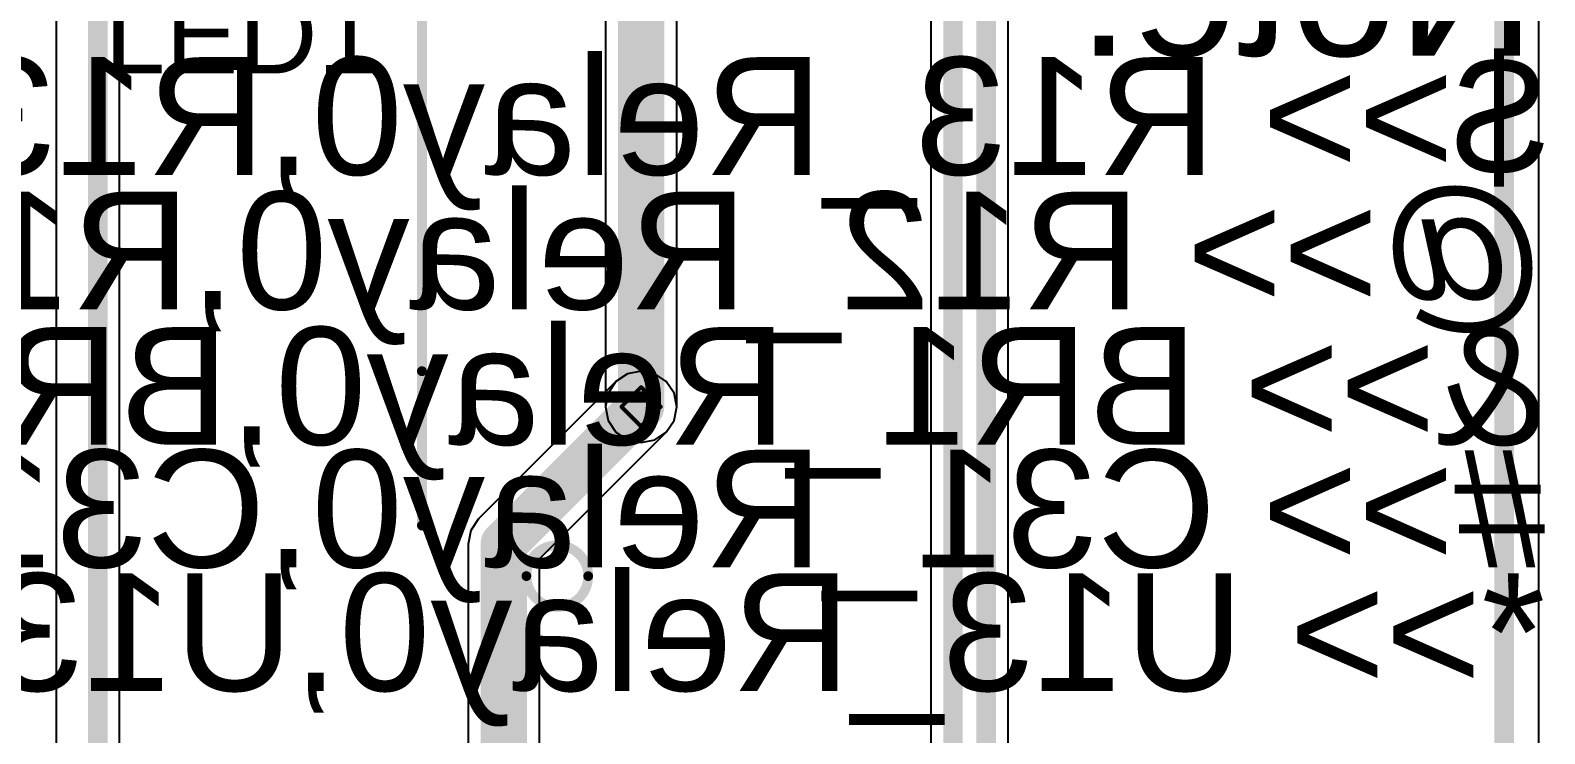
# Model space of a CAD drawing. Header units: millimetres. Extents: x -16 to 330, y -45 to 150.
# Drawn here: x -3.57 to 16.04, y 3.87 to 12.98 of the extents above; entities that cross this region are included whole.
import ezdxf

# ---------------------------------------------------------------- set-up
doc = ezdxf.new("R2010")
doc.units = ezdxf.units.MM
for name, color, linetype in [('BottomLayer', 5, 'Continuous'), ('BottomOverlay', 54, 'Continuous'), ('BottomSolder', 6, 'Continuous'), ('DrillDrawing', 1, 'Continuous'), ('Mechanical1', 6, 'Continuous'), ('Mechanical13', 56, 'Continuous'), ('MidLayer1', 16, 'Continuous'), ('MidLayer2', 76, 'Continuous'), ('TopLayer', 1, 'Continuous'), ('TopOverlay', 2, 'Continuous'), ('TopSolder', 216, 'Continuous'), ('ViaHoleLayer', 16, 'Continuous')]:
    doc.layers.add(name, color=color, linetype=linetype)
doc.styles.add('Arial', font='arial.ttf', dxfattribs={"height": 0.2})

msp = doc.modelspace()

# ---------------------------------------------------------------- hatches: boundary and pattern name
at = {"layer": 'BottomLayer'}
h = msp.add_hatch(color=5, dxfattribs=at)
edge = h.paths.add_edge_path()
edge.add_arc((4.343, 8.103), 0.3, 0, 360)
at = {"layer": 'BottomSolder'}
h = msp.add_hatch(color=6, dxfattribs=at)
edge = h.paths.add_edge_path()
edge.add_arc((4.343, 8.103), 0.15, 0, 360)
at = {"layer": 'MidLayer1'}
h = msp.add_hatch(color=16, dxfattribs=at)
edge = h.paths.add_edge_path()
edge.add_arc((4.343, 8.103), 0.3, 0, 360)
at = {"layer": 'MidLayer2'}
h = msp.add_hatch(color=76, dxfattribs=at)
edge = h.paths.add_edge_path()
edge.add_arc((4.343, 8.103), 0.3, 0, 360)
at = {"layer": 'TopLayer'}
h = msp.add_hatch(color=1, dxfattribs=at)
edge = h.paths.add_edge_path()
edge.add_arc((4.343, 8.103), 0.3, 0, 360)
at = {"layer": 'TopSolder'}
h = msp.add_hatch(color=216, dxfattribs=at)
edge = h.paths.add_edge_path()
edge.add_arc((4.343, 8.103), 0.15, 0, 360)
at = {"layer": 'ViaHoleLayer'}
h = msp.add_hatch(color=16, dxfattribs=at)
edge = h.paths.add_edge_path()
edge.add_arc((4.343, 8.103), 0.15, 0, 360)

# ---------------------------------------------------------------- linework, layer by layer
at = {"layer": 'BottomLayer'}
for p, q in [((15.964, 17.912), (15.964, -2.205)), ((-2.408, -7.35), (-2.408, 17.448)), ((4.167, 8.529), (4.017, 8.429)), ((4.343, 8.564), (4.167, 8.529)), ((4.52, 8.529), (4.343, 8.564)), ((4.67, 8.429), (4.52, 8.529)), ((3.917, 8.279), (3.882, 8.103)), ((4.017, 8.429), (3.917, 8.279)), ((4.77, 8.279), (4.67, 8.429)), ((4.805, 8.103), (4.77, 8.279)), ((3.882, 8.103), (3.917, 7.926)), ((4.77, 7.926), (4.805, 8.103)), ((3.917, 7.926), (4.017, 7.776)), ((4.67, 7.776), (4.77, 7.926)), ((4.017, 7.776), (4.167, 7.676)), ((4.167, 7.676), (4.343, 7.641)), ((4.343, 7.641), (4.52, 7.676)), ((4.52, 7.676), (4.67, 7.776))]:
    msp.add_line(p, q, dxfattribs=at)
at = {"layer": 'BottomLayer', "const_width": 0.254}
msp.add_lwpolyline([(-2.692, -7.468), (-2.692, 17.566)], dxfattribs=at)
at = {"layer": 'DrillDrawing', "const_width": 0.0508}
for points in [[(4.089, 8.103), (4.343, 8.357)], [(4.343, 8.357), (4.597, 8.103)], [(4.089, 8.103), (4.343, 7.849)], [(4.343, 7.849), (4.597, 8.103)]]:
    msp.add_lwpolyline(points, dxfattribs=at)
at = {"layer": 'DrillDrawing', "const_width": 0.0254}
for points in [[(4.331, 8.357, 1), (4.356, 8.357, 1)], [(4.331, 8.357, 1), (4.356, 8.357, 1)], [(4.077, 8.103, 1), (4.102, 8.103, 1)], [(4.077, 8.103, 1), (4.102, 8.103, 1)], [(4.585, 8.103, 1), (4.61, 8.103, 1)], [(4.585, 8.103, 1), (4.61, 8.103, 1)], [(4.331, 7.849, 1), (4.356, 7.849, 1)], [(4.331, 7.849, 1), (4.356, 7.849, 1)]]:
    msp.add_lwpolyline(points, format="xyb", close=True, dxfattribs=at)
at = {"layer": 'Mechanical1', "const_width": 0.254}
msp.add_lwpolyline([(15.519, -13.564), (15.519, 38.125)], dxfattribs=at)
msp.add_lwpolyline([(15.519, -13.564), (15.519, 38.125)], dxfattribs=at)
at = {"layer": 'Mechanical13', "const_width": 0.127}
for points in [[(1.506, 8.564), (1.506, 16.509)], [(1.506, 8.564), (1.506, 16.509)], [(1.506, 6.564), (1.506, 14.509)], [(1.506, 6.564), (1.506, 14.509)]]:
    msp.add_lwpolyline(points, dxfattribs=at)
at = {"layer": 'Mechanical13'}
for points, const_width in [([(1.474, 8.564, 1), (1.538, 8.564, 1)], 0.0635), ([(1.474, 8.564, 1), (1.538, 8.564, 1)], 0.0635), ([(1.474, 6.564, 1), (1.538, 6.564, 1)], 0.0635), ([(1.474, 6.564, 1), (1.538, 6.564, 1)], 0.0635), ([(3.659, 5.91, 1), (2.859, 5.91, 1)], 0.127), ([(2.827, 5.91, 1), (2.89, 5.91, 1)], 0.0635), ([(3.627, 5.91, 1), (3.69, 5.91, 1)], 0.0635)]:
    msp.add_lwpolyline(points, format="xyb", close=True, dxfattribs=dict(at, const_width=const_width))
at = {"layer": 'MidLayer1'}
for p, q in [((-3.226, -10.24), (-3.226, 19.336)), ((15.964, 17.912), (15.964, -13.03)), ((4.167, 8.529), (4.017, 8.429)), ((4.343, 8.564), (4.167, 8.529)), ((4.52, 8.529), (4.343, 8.564)), ((4.67, 8.429), (4.52, 8.529)), ((3.917, 8.279), (3.882, 8.103)), ((4.017, 8.429), (3.917, 8.279)), ((4.77, 8.279), (4.67, 8.429)), ((4.805, 8.103), (4.77, 8.279)), ((3.882, 8.103), (3.917, 7.926)), ((4.77, 7.926), (4.805, 8.103)), ((3.917, 7.926), (4.017, 7.776)), ((4.67, 7.776), (4.77, 7.926)), ((4.017, 7.776), (4.167, 7.676)), ((4.167, 7.676), (4.343, 7.641)), ((4.343, 7.641), (4.52, 7.676)), ((4.52, 7.676), (4.67, 7.776))]:
    msp.add_line(p, q, dxfattribs=at)
at = {"layer": 'MidLayer2'}
for p, q in [((3.882, 26.772), (3.882, 8.103)), ((4.805, 8.103), (4.805, 26.581)), ((-3.226, -10.24), (-3.226, 19.336)), ((15.964, 17.912), (15.964, -7.132)), ((3.882, 8.103), (3.917, 7.926)), ((4.77, 7.926), (4.805, 8.103)), ((3.917, 7.926), (4.017, 7.776)), ((4.67, 7.776), (4.77, 7.926)), ((4.017, 7.776), (4.167, 7.676)), ((4.167, 7.676), (4.343, 7.641)), ((4.343, 7.641), (4.52, 7.676)), ((4.52, 7.676), (4.67, 7.776))]:
    msp.add_line(p, q, dxfattribs=at)
at = {"layer": 'MidLayer2', "const_width": 0.6}
msp.add_lwpolyline([(4.343, 8.103), (4.343, 26.772)], dxfattribs=at)
at = {"layer": 'MidLayer2', "const_width": 0.3}
msp.add_lwpolyline([(4.193, 8.103, 1), (4.493, 8.103, 1)], format="xyb", close=True, dxfattribs=at)
at = {"layer": 'TopLayer'}
for p, q in [((9.097, -2.134), (9.097, 22.816)), ((-3.226, -10.24), (-3.226, 19.399)), ((15.964, 17.912), (15.964, -13.03)), ((8.097, 16.456), (8.097, -2.134)), ((4.167, 8.529), (4.017, 8.429)), ((4.343, 8.564), (4.167, 8.529)), ((4.52, 8.529), (4.343, 8.564)), ((4.67, 8.429), (4.52, 8.529)), ((4.017, 8.429), (2.239, 6.651)), ((4.77, 8.279), (4.67, 8.429)), ((4.805, 8.103), (4.77, 8.279)), ((4.77, 7.926), (4.805, 8.103)), ((4.67, 7.776), (4.77, 7.926)), ((3.027, 6.134), (4.67, 7.776)), ((2.139, 6.501), (2.104, 6.325)), ((2.239, 6.651), (2.139, 6.501)), ((2.104, 6.325), (2.104, -10.401)), ((3.027, -7.536), (3.027, 6.134))]:
    msp.add_line(p, q, dxfattribs=at)
for points, const_width in [([(8.382, -7.138), (8.382, 23.079)], 0.254), ([(8.812, -6.881), (8.812, 22.934)], 0.254), ([(2.565, 6.325), (4.343, 8.103)], 0.6), ([(2.565, -10.592), (2.565, 6.325)], 0.6)]:
    msp.add_lwpolyline(points, dxfattribs=dict(at, const_width=const_width))
at = {"layer": 'TopLayer', "const_width": 0.3}
for points in [[(4.193, 8.103, 1), (4.493, 8.103, 1)], [(2.415, 6.325, 1), (2.715, 6.325, 1)], [(2.415, 6.325, 1), (2.715, 6.325, 1)]]:
    msp.add_lwpolyline(points, format="xyb", close=True, dxfattribs=at)

# ---------------------------------------------------------------- texts
at = {"layer": 'BottomOverlay', "style": 'Arial', "text_generation_flag": 2}
for s, height, p in [('Note:', 1.778, (15.926, 12.649)), ('$>> R13_Relay0,R13_Relay6', 1.524, (16.053, 11.107)), ('@>> R12_Relay0,R12_Relay6', 1.524, (16.053, 9.364)), ('&>> BR1_Relay0,BR1_Relay6', 1.524, (16.053, 7.611)), ('#>> C31_Relay0,C31_Relay6', 1.524, (16.053, 6.022)), ('*>> U13_Relay0,U13_Relay6', 1.524, (16.053, 4.423))]:
    msp.add_text(s, height=height, rotation=360, dxfattribs=at).set_placement(p)
at = {"layer": 'TopOverlay', "style": 'Arial'}
msp.add_text('LED1', height=1.016, dxfattribs=at).set_placement((-2.607, 12.421))

doc.saveas('drawing.dxf')
